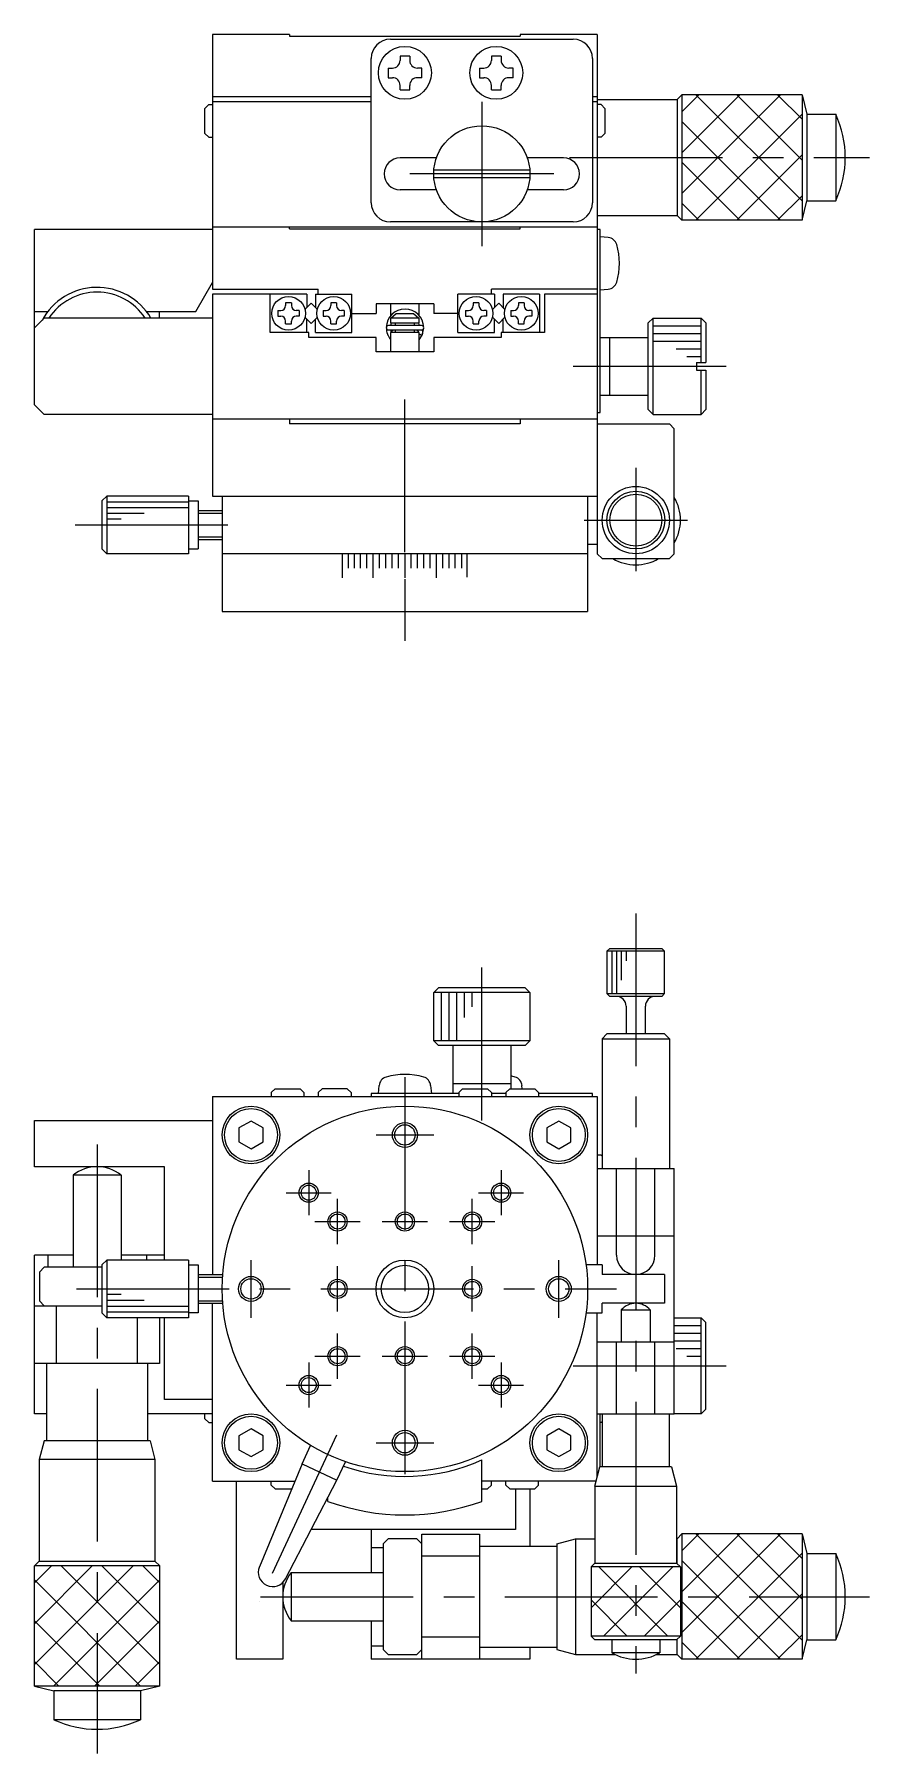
# Model space of a CAD drawing. Extents: x -1 to 325, y -8 to 283.
# Drawn here: x 111 to 197.9, y 104.6 to 283.3 of the extents above; entities that cross this region are included whole.
import ezdxf

# ---------------------------------------------------------------- set-up
doc = ezdxf.new("R2010")
doc.units = 0
doc.header["$LTSCALE"] = 0.5
doc.linetypes.add('CENTER', pattern=[50.8, 31.75, -6.35, 6.35, -6.35])
for name, color, linetype in [('MSM_CENTER', 1, 'CENTER'), ('MSM_CONTINUOUS', 7, 'CONTINUOUS'), ('MSM_NARROW', 5, 'CONTINUOUS')]:
    doc.layers.add(name, color=color, linetype=linetype)

msp = doc.modelspace()

# ---------------------------------------------------------------- linework, layer by layer
at = {"layer": 'MSM_CENTER'}
for p, q in [((157.54, 276.33), (157.54, 261.33)), ((166.67, 270.53), (197.86, 270.53)), ((165.04, 268.83), (150.04, 268.83)), ((167.05, 248.83), (183.75, 248.83)), ((149.54, 229.51), (149.54, 246.89)), ((173.54, 238.26), (173.54, 227.54)), ((168.19, 232.83), (178.91, 232.83)), ((115.26, 232.33), (133.17, 232.33)), ((149.54, 226.71), (149.54, 220.28)), ((173.54, 191.95), (173.54, 112.93)), ((157.54, 170.43), (157.54, 187.13)), ((149.54, 174.91), (149.54, 130.91)), ((146.54, 168.91), (152.54, 168.91)), ((117.54, 167.91), (117.54, 104.6)), ((139.54, 165.26), (139.54, 160.57)), ((159.54, 165.26), (159.54, 160.57)), ((137.19, 162.91), (141.88, 162.91)), ((157.19, 162.91), (161.88, 162.91)), ((142.54, 157.57), (142.54, 162.26)), ((156.54, 157.57), (156.54, 162.26)), ((140.19, 159.91), (144.88, 159.91)), ((147.19, 159.91), (151.88, 159.91)), ((154.19, 159.91), (158.88, 159.91)), ((133.54, 149.91), (133.54, 155.91)), ((165.54, 149.91), (165.54, 155.91)), ((142.54, 150.57), (142.54, 155.26)), ((156.54, 150.57), (156.54, 155.26)), ((115.39, 152.91), (171.54, 152.91)), ((142.54, 143.57), (142.54, 148.26)), ((156.54, 143.57), (156.54, 148.26)), ((139.54, 145.26), (139.54, 140.57)), ((140.19, 145.91), (144.88, 145.91)), ((147.19, 145.91), (151.88, 145.91)), ((154.19, 145.91), (158.88, 145.91)), ((159.54, 145.26), (159.54, 140.57)), ((167.05, 144.91), (183.75, 144.91)), ((137.19, 142.91), (141.88, 142.91)), ((157.19, 142.91), (161.88, 142.91)), ((142.44, 137.7), (134.39, 120.43)), ((146.54, 136.91), (152.54, 136.91)), ((134.54, 120.91), (197.86, 120.91))]:
    msp.add_line(p, q, dxfattribs=at)
at = {"layer": 'MSM_CONTINUOUS'}
for p, q in [((137.54, 283.33), (129.54, 283.33)), ((129.54, 283.33), (129.54, 256.83)), ((137.54, 283.33), (137.54, 283.13)), ((137.54, 283.13), (161.54, 283.13)), ((148.04, 282.83), (167.04, 282.83)), ((161.54, 283.33), (161.54, 283.13)), ((169.54, 283.33), (161.54, 283.33)), ((169.54, 283.33), (169.54, 243.33)), ((146.04, 265.83), (146.04, 280.83)), ((150.04, 281.08), (149.04, 281.08)), ((149.04, 281.08), (149.04, 280.63)), ((150.04, 281.08), (150.04, 280.63)), ((159.54, 281.08), (158.54, 281.08)), ((158.54, 281.08), (158.54, 280.63)), ((159.54, 281.08), (159.54, 280.63)), ((169.04, 280.83), (169.04, 265.83)), ((147.79, 279.83), (147.79, 278.83)), ((147.79, 279.83), (148.24, 279.83)), ((147.79, 278.83), (148.24, 278.83)), ((151.29, 279.83), (150.84, 279.83)), ((151.29, 278.83), (150.84, 278.83)), ((151.29, 278.83), (151.29, 279.83)), ((157.29, 279.83), (157.29, 278.83)), ((157.29, 279.83), (157.74, 279.83)), ((157.29, 278.83), (157.74, 278.83)), ((160.79, 279.83), (160.34, 279.83)), ((160.79, 278.83), (160.34, 278.83)), ((160.79, 278.83), (160.79, 279.83)), ((149.04, 277.58), (149.04, 278.03)), ((149.04, 277.58), (150.04, 277.58)), ((150.04, 277.58), (150.04, 278.03)), ((158.54, 277.58), (158.54, 278.03)), ((158.54, 277.58), (159.54, 277.58)), ((159.54, 277.58), (159.54, 278.03)), ((178.34, 277.05), (177.84, 276.55)), ((178.34, 277.05), (178.34, 264.01)), ((190.84, 277.05), (178.34, 277.05)), ((190.84, 277.05), (190.84, 264.01)), ((190.84, 277.05), (191.34, 275.03)), ((128.74, 275.63), (129.14, 276.03)), ((128.74, 273.03), (128.74, 275.63)), ((129.14, 276.03), (129.54, 276.03)), ((146.04, 276.83), (129.54, 276.83)), ((146.04, 276.33), (129.54, 276.33)), ((169.54, 276.83), (169.04, 276.83)), ((169.54, 276.33), (169.04, 276.33)), ((169.54, 276.55), (177.84, 276.55)), ((169.94, 276.03), (169.54, 276.03)), ((169.94, 276.03), (170.34, 275.63)), ((170.34, 275.63), (170.34, 273.03)), ((177.84, 276.55), (177.84, 264.51)), ((191.34, 275.03), (194.34, 275.03)), ((191.34, 275.03), (191.34, 266.03)), ((194.34, 275.03), (194.34, 266.03)), ((128.74, 273.03), (129.14, 272.63)), ((129.14, 272.63), (129.54, 272.63)), ((169.94, 272.63), (169.54, 272.63)), ((169.94, 272.63), (170.34, 273.03)), ((152.82, 270.48), (149.04, 270.48)), ((166.04, 270.48), (162.26, 270.48)), ((162.5, 268.43), (152.54, 268.43)), ((162.54, 269.23), (152.55, 269.23)), ((152.82, 267.18), (149.04, 267.18)), ((166.04, 267.18), (162.26, 267.18)), ((190.84, 264.01), (191.34, 266.03)), ((191.34, 266.03), (194.34, 266.03)), ((111.04, 244.83), (111.04, 263.03)), ((129.54, 263.03), (111.04, 263.03)), ((129.54, 263.33), (169.54, 263.33)), ((137.54, 263.13), (137.54, 263.33)), ((137.54, 263.13), (161.54, 263.13)), ((167.04, 263.83), (148.04, 263.83)), ((161.54, 263.13), (161.54, 263.33)), ((169.54, 264.51), (177.84, 264.51)), ((169.84, 263.03), (169.54, 263.03)), ((169.84, 244.03), (169.84, 263.03)), ((178.34, 264.01), (177.84, 264.51)), ((190.84, 264.01), (178.34, 264.01)), ((170.68, 262.21), (169.84, 262.28)), ((127.8, 254.53), (129.54, 257.53)), ((129.54, 256.83), (140.54, 256.83)), ((139.34, 256.33), (129.54, 256.33)), ((129.54, 256.33), (129.54, 235.33)), ((135.54, 252.33), (135.54, 256.33)), ((139.34, 256.33), (139.34, 254.94)), ((140.24, 256.33), (140.24, 254.94)), ((140.24, 256.33), (144.04, 256.33)), ((140.54, 256.33), (140.54, 256.83)), ((144.04, 252.33), (144.04, 256.33)), ((158.84, 256.33), (155.04, 256.33)), ((155.04, 252.33), (155.04, 256.33)), ((169.54, 256.83), (158.54, 256.83)), ((158.54, 256.33), (158.54, 256.83)), ((158.84, 256.33), (158.84, 254.94)), ((163.54, 256.33), (159.74, 256.33)), ((159.74, 256.33), (159.74, 254.94)), ((163.54, 256.33), (163.54, 252.33)), ((169.54, 256.33), (164.04, 256.33)), ((164.04, 256.33), (164.04, 252.33)), ((169.84, 256.78), (170.68, 256.85)), ((111.04, 254.53), (112.41, 254.53)), ((111.04, 252.83), (112.04, 253.83)), ((129.54, 253.83), (112.04, 253.83)), ((122.66, 254.53), (127.8, 254.53)), ((124.04, 253.83), (124.04, 254.53)), ((136.34, 254.63), (136.34, 254.03)), ((136.34, 254.63), (136.64, 254.63)), ((136.34, 254.03), (136.64, 254.03)), ((137.74, 255.43), (137.14, 255.43)), ((137.14, 255.43), (137.14, 255.13)), ((137.74, 255.43), (137.74, 255.13)), ((138.54, 254.63), (138.24, 254.63)), ((138.54, 254.03), (138.24, 254.03)), ((138.54, 254.63), (138.54, 254.03)), ((139.14, 254.74), (139.79, 255.39)), ((139.79, 253.27), (139.14, 253.92)), ((140.44, 254.74), (139.79, 255.39)), ((139.79, 253.27), (140.44, 253.92)), ((141.04, 254.63), (141.04, 254.03)), ((141.04, 254.63), (141.34, 254.63)), ((141.04, 254.03), (141.34, 254.03)), ((142.44, 255.43), (141.84, 255.43)), ((141.84, 255.43), (141.84, 255.13)), ((142.44, 255.43), (142.44, 255.13)), ((143.24, 254.63), (142.94, 254.63)), ((143.24, 254.03), (142.94, 254.03)), ((143.24, 254.63), (143.24, 254.03)), ((144.04, 254.33), (146.54, 254.33)), ((152.54, 255.33), (146.54, 255.33)), ((146.54, 255.33), (146.54, 254.33)), ((148.04, 255.33), (148.04, 254.06)), ((148.04, 253.83), (148.04, 253.33)), ((151.04, 253.83), (148.04, 253.83)), ((148.09, 253.83), (148.62, 254.33)), ((148.62, 254.33), (150.45, 254.33)), ((150.45, 254.33), (150.98, 253.83)), ((151.04, 254.1), (151.04, 255.33)), ((151.04, 253.33), (151.04, 253.83)), ((152.54, 255.33), (152.54, 254.33)), ((155.04, 254.33), (152.54, 254.33)), ((155.84, 254.63), (155.84, 254.03)), ((155.84, 254.63), (156.14, 254.63)), ((155.84, 254.03), (156.14, 254.03)), ((157.24, 255.43), (156.64, 255.43)), ((156.64, 255.43), (156.64, 255.13)), ((157.24, 255.43), (157.24, 255.13)), ((158.04, 254.63), (157.74, 254.63)), ((158.04, 254.03), (157.74, 254.03)), ((158.04, 254.63), (158.04, 254.03)), ((158.64, 254.74), (159.29, 255.39)), ((159.29, 253.27), (158.64, 253.92)), ((159.94, 254.74), (159.29, 255.39)), ((159.29, 253.27), (159.94, 253.92)), ((160.54, 254.63), (160.54, 254.03)), ((160.54, 254.63), (160.84, 254.63)), ((160.54, 254.03), (160.84, 254.03)), ((161.94, 255.43), (161.34, 255.43)), ((161.34, 255.43), (161.34, 255.13)), ((161.94, 255.43), (161.94, 255.13)), ((162.74, 254.63), (162.44, 254.63)), ((162.74, 254.03), (162.44, 254.03)), ((162.74, 254.63), (162.74, 254.03)), ((174.84, 253.33), (175.34, 253.83)), ((175.34, 243.83), (175.34, 253.83)), ((175.34, 253.83), (180.34, 253.83)), ((180.34, 249.23), (180.34, 253.83)), ((180.34, 253.83), (180.84, 253.33)), ((139.54, 252.33), (135.54, 252.33)), ((137.14, 253.23), (137.14, 253.53)), ((137.14, 253.23), (137.74, 253.23)), ((137.74, 253.23), (137.74, 253.53)), ((139.34, 252.33), (139.34, 253.72)), ((139.54, 251.83), (139.54, 252.33)), ((140.24, 252.33), (140.24, 253.72)), ((140.24, 252.33), (144.04, 252.33)), ((141.84, 253.23), (141.84, 253.53)), ((141.84, 253.23), (142.44, 253.23)), ((142.44, 253.23), (142.44, 253.53)), ((147.74, 252.12), (147.77, 252.05)), ((147.77, 252.05), (147.76, 252.06)), ((147.77, 252.06), (147.76, 252.06)), ((147.76, 252.06), (147.77, 252.06)), ((147.77, 252.05), (147.77, 252.05)), ((147.77, 252.05), (147.78, 252.03)), ((151.28, 253.06), (147.83, 253.06)), ((147.83, 252.61), (151.28, 252.61)), ((148.04, 253.33), (151.04, 253.33)), ((151.04, 252.33), (148.04, 252.33)), ((148.04, 252.33), (148.04, 250.33)), ((148.07, 253.06), (148.14, 253.33)), ((148.14, 252.33), (148.07, 252.61)), ((148.16, 252.41), (148.17, 252.42)), ((148.16, 252.39), (148.16, 252.41)), ((148.16, 252.38), (148.16, 252.39)), ((148.16, 252.37), (148.16, 252.38)), ((148.16, 252.35), (148.16, 252.37)), ((148.16, 252.34), (148.16, 252.35)), ((148.16, 252.33), (148.16, 252.34)), ((148.17, 252.43), (148.18, 252.45)), ((148.17, 252.42), (148.17, 252.43)), ((148.18, 252.46), (148.19, 252.47)), ((148.18, 252.45), (148.18, 252.46)), ((148.19, 252.47), (148.2, 252.48)), ((148.2, 252.49), (148.21, 252.5)), ((148.2, 252.48), (148.2, 252.49)), ((148.21, 252.5), (148.22, 252.51)), ((148.22, 252.51), (148.23, 252.52)), ((148.23, 252.52), (148.24, 252.53)), ((148.24, 252.53), (148.25, 252.54)), ((148.25, 252.54), (148.26, 252.55)), ((148.26, 252.55), (148.27, 252.56)), ((148.27, 252.56), (148.28, 252.57)), ((148.28, 252.57), (148.29, 252.57)), ((148.29, 252.57), (148.31, 252.58)), ((148.31, 252.58), (148.32, 252.59)), ((148.32, 252.59), (148.33, 252.59)), ((148.33, 252.59), (148.34, 252.6)), ((148.34, 252.6), (148.36, 252.6)), ((148.36, 252.6), (148.37, 252.6)), ((148.37, 252.6), (148.38, 252.61)), ((148.38, 252.61), (148.4, 252.61)), ((148.4, 252.61), (148.41, 252.61)), ((148.41, 252.61), (148.42, 252.61)), ((148.42, 252.61), (148.43, 252.61)), ((148.54, 253.33), (148.54, 253.06)), ((148.54, 252.61), (148.54, 252.33)), ((150.54, 253.06), (150.54, 253.33)), ((150.54, 252.33), (150.54, 252.61)), ((150.67, 252.61), (150.69, 252.61)), ((150.69, 252.61), (150.7, 252.61)), ((150.7, 252.61), (150.71, 252.61)), ((150.71, 252.61), (150.73, 252.6)), ((150.73, 252.6), (150.74, 252.6)), ((150.74, 252.6), (150.75, 252.6)), ((150.75, 252.6), (150.77, 252.59)), ((150.77, 252.59), (150.78, 252.59)), ((150.78, 252.59), (150.79, 252.58)), ((150.79, 252.58), (150.8, 252.58)), ((150.8, 252.58), (150.81, 252.57)), ((150.81, 252.57), (150.83, 252.56)), ((150.83, 252.56), (150.84, 252.56)), ((150.84, 252.56), (150.85, 252.55)), ((150.85, 252.55), (150.86, 252.54)), ((150.86, 252.54), (150.87, 252.53)), ((150.87, 252.53), (150.88, 252.52)), ((150.88, 252.52), (150.89, 252.51)), ((150.89, 252.51), (150.89, 252.5)), ((150.89, 252.5), (150.9, 252.49)), ((150.9, 252.49), (150.91, 252.48)), ((150.91, 252.48), (150.92, 252.47)), ((150.92, 252.47), (150.92, 252.45)), ((150.92, 252.45), (150.93, 252.44)), ((150.93, 252.44), (150.93, 252.43)), ((150.93, 252.43), (150.94, 252.42)), ((150.94, 252.42), (150.94, 252.4)), ((150.94, 252.4), (150.94, 252.39)), ((150.94, 252.39), (150.95, 252.38)), ((150.95, 252.38), (150.95, 252.36)), ((150.95, 252.36), (150.95, 252.35)), ((150.95, 252.35), (150.95, 252.34)), ((150.95, 252.34), (150.95, 252.33)), ((150.97, 253.33), (151.04, 253.06)), ((151.04, 250.33), (151.04, 252.33)), ((151.05, 252.15), (151.04, 252.16)), ((151.33, 252.05), (151.04, 252.14)), ((151.04, 251.57), (151.34, 252.05)), ((151.07, 252.14), (151.05, 252.15)), ((151.09, 252.13), (151.07, 252.14)), ((151.1, 252.12), (151.09, 252.13)), ((151.12, 252.12), (151.1, 252.12)), ((151.14, 252.11), (151.12, 252.12)), ((151.16, 252.1), (151.14, 252.11)), ((151.17, 252.09), (151.16, 252.1)), ((151.19, 252.09), (151.17, 252.09)), ((151.21, 252.08), (151.19, 252.09)), ((151.22, 252.07), (151.21, 252.08)), ((151.24, 252.07), (151.22, 252.07)), ((151.25, 252.06), (151.24, 252.07)), ((151.27, 252.06), (151.25, 252.06)), ((151.28, 252.06), (151.27, 252.06)), ((151.29, 252.05), (151.28, 252.06)), ((151.3, 252.05), (151.29, 252.05)), ((151.31, 252.05), (151.3, 252.05)), ((151.32, 252.05), (151.31, 252.05)), ((151.32, 252.02), (151.33, 252.05)), ((151.33, 252.05), (151.32, 252.05)), ((151.33, 252.05), (151.5, 252.8)), ((151.33, 252.05), (151.33, 252.05)), ((151.34, 252.05), (151.33, 252.05)), ((151.33, 252.05), (151.33, 252.05)), ((151.35, 252.61), (151.34, 252.62)), ((151.34, 252.05), (151.35, 252.09)), ((151.34, 252.06), (151.34, 252.05)), ((151.34, 252.05), (151.34, 252.05)), ((151.36, 252.58), (151.35, 252.61)), ((151.35, 252.09), (151.36, 252.12)), ((151.37, 252.54), (151.36, 252.58)), ((151.36, 252.12), (151.37, 252.15)), ((151.38, 252.51), (151.37, 252.54)), ((151.37, 252.15), (151.38, 252.19)), ((151.39, 252.47), (151.38, 252.51)), ((151.38, 252.19), (151.39, 252.22)), ((151.39, 252.44), (151.39, 252.47)), ((151.4, 252.4), (151.39, 252.44)), ((151.39, 252.26), (151.4, 252.29)), ((151.39, 252.22), (151.39, 252.26)), ((151.4, 252.37), (151.4, 252.4)), ((151.4, 252.33), (151.4, 252.37)), ((151.4, 252.29), (151.4, 252.33)), ((155.04, 252.33), (158.84, 252.33)), ((156.64, 253.23), (156.64, 253.53)), ((156.64, 253.23), (157.24, 253.23)), ((157.24, 253.23), (157.24, 253.53)), ((158.84, 252.33), (158.84, 253.72)), ((164.04, 252.33), (159.54, 252.33)), ((159.54, 252.33), (159.54, 251.83)), ((159.74, 252.33), (159.74, 253.72)), ((161.34, 253.23), (161.34, 253.53)), ((161.34, 253.23), (161.94, 253.23)), ((161.94, 253.23), (161.94, 253.53)), ((174.84, 244.33), (174.84, 253.33)), ((180.84, 253.33), (180.84, 249.23)), ((146.54, 251.83), (139.54, 251.83)), ((146.54, 250.33), (146.54, 251.83)), ((152.54, 250.33), (146.54, 250.33)), ((152.54, 251.83), (152.54, 250.33)), ((159.54, 251.83), (152.54, 251.83)), ((169.84, 251.83), (174.84, 251.83)), ((170.84, 245.83), (170.84, 251.83)), ((179.84, 249.23), (180.84, 249.23)), ((179.84, 249.23), (179.84, 248.43)), ((179.84, 248.43), (180.84, 248.43)), ((180.34, 243.83), (180.34, 248.43)), ((180.84, 248.43), (180.84, 244.33)), ((169.84, 245.83), (174.84, 245.83)), ((112.04, 243.83), (111.04, 244.83)), ((129.54, 243.83), (112.04, 243.83)), ((169.54, 243.33), (129.54, 243.33)), ((137.54, 243.33), (137.54, 242.83)), ((161.54, 243.33), (161.54, 242.83)), ((169.54, 244.03), (169.84, 244.03)), ((169.54, 243.33), (169.54, 229.33)), ((175.34, 243.83), (174.84, 244.33)), ((175.34, 243.83), (180.34, 243.83)), ((180.84, 244.33), (180.34, 243.83)), ((161.54, 242.83), (137.54, 242.83)), ((169.54, 242.83), (177.04, 242.83)), ((177.54, 242.33), (177.04, 242.83)), ((177.54, 229.33), (177.54, 242.33)), ((118.54, 235.33), (118.04, 234.83)), ((118.04, 234.83), (118.04, 229.83)), ((118.54, 235.33), (118.54, 229.33)), ((127.04, 235.33), (118.54, 235.33)), ((127.04, 235.33), (127.04, 229.33)), ((127.04, 234.83), (128.04, 234.83)), ((128.04, 234.83), (128.04, 229.83)), ((129.54, 235.33), (169.54, 235.33)), ((130.54, 235.33), (130.54, 223.33)), ((168.54, 235.33), (168.54, 223.33)), ((128.04, 233.83), (130.54, 233.83)), ((128.04, 230.83), (130.54, 230.83)), ((118.04, 229.83), (118.54, 229.33)), ((127.04, 229.33), (118.54, 229.33)), ((127.04, 229.83), (128.04, 229.83)), ((168.54, 229.33), (130.54, 229.33)), ((143.04, 226.83), (143.04, 229.33)), ((143.67, 227.83), (143.67, 229.33)), ((144.3, 227.83), (144.3, 229.33)), ((144.94, 227.83), (144.94, 229.33)), ((145.59, 227.83), (145.59, 229.33)), ((146.24, 226.83), (146.24, 229.33)), ((146.89, 227.83), (146.89, 229.33)), ((147.55, 227.83), (147.55, 229.33)), ((148.21, 227.83), (148.21, 229.33)), ((148.87, 227.83), (148.87, 229.33)), ((149.54, 229.33), (149.54, 226.83)), ((150.2, 227.83), (150.2, 229.33)), ((150.86, 227.83), (150.86, 229.33)), ((151.52, 227.83), (151.52, 229.33)), ((152.18, 227.83), (152.18, 229.33)), ((152.84, 226.83), (152.84, 229.33)), ((153.49, 227.83), (153.49, 229.33)), ((154.13, 227.83), (154.13, 229.33)), ((154.77, 227.83), (154.77, 229.33)), ((155.41, 229.33), (155.41, 227.83)), ((156.03, 226.9), (156.03, 229.33)), ((168.54, 230.33), (169.54, 230.33)), ((169.54, 229.33), (170.04, 228.83)), ((170.04, 228.83), (177.04, 228.83)), ((177.54, 229.33), (177.04, 228.83)), ((130.54, 223.33), (168.54, 223.33)), ((170.84, 188.31), (170.54, 188.01)), ((176.54, 188.01), (170.54, 188.01)), ((170.54, 188.01), (170.54, 183.61)), ((170.84, 188.31), (176.24, 188.31)), ((176.54, 188.01), (176.24, 188.31)), ((176.54, 183.61), (176.54, 188.01)), ((152.54, 183.71), (153.04, 184.21)), ((162.04, 184.21), (153.04, 184.21)), ((162.04, 184.21), (162.54, 183.71)), ((162.54, 183.71), (152.54, 183.71)), ((152.54, 178.71), (152.54, 183.71)), ((162.54, 183.71), (162.54, 178.71)), ((170.54, 183.61), (176.54, 183.61)), ((170.54, 183.61), (170.84, 183.31)), ((176.24, 183.31), (170.84, 183.31)), ((172.54, 182.31), (172.54, 179.41)), ((174.54, 179.41), (174.54, 182.31)), ((176.24, 183.31), (176.54, 183.61)), ((170.04, 178.91), (170.54, 179.41)), ((170.04, 178.91), (177.04, 178.91)), ((170.04, 178.91), (170.04, 165.41)), ((176.54, 179.41), (170.54, 179.41)), ((176.54, 179.41), (177.04, 178.91)), ((177.04, 178.91), (177.04, 165.41)), ((162.54, 178.71), (152.54, 178.71)), ((153.04, 178.21), (152.54, 178.71)), ((162.04, 178.21), (153.04, 178.21)), ((154.54, 178.21), (154.54, 173.21)), ((160.54, 178.21), (160.54, 173.71)), ((162.54, 178.71), (162.04, 178.21)), ((136.04, 173.71), (135.64, 173.31)), ((136.04, 173.71), (138.64, 173.71)), ((139.04, 173.31), (138.64, 173.71)), ((140.54, 173.31), (140.94, 173.71)), ((143.54, 173.71), (140.94, 173.71)), ((143.54, 173.71), (143.94, 173.31)), ((146.79, 173.21), (146.86, 174.06)), ((152.21, 174.06), (152.29, 173.21)), ((160.54, 174.21), (154.54, 174.21)), ((155.54, 173.71), (155.14, 173.31)), ((155.54, 173.71), (158.14, 173.71)), ((158.54, 173.31), (158.14, 173.71)), ((160.44, 173.71), (160.04, 173.31)), ((160.44, 173.71), (163.04, 173.71)), ((161.74, 173.71), (161.71, 174.06)), ((163.04, 173.71), (163.44, 173.31)), ((129.54, 172.91), (169.54, 172.91)), ((129.54, 172.91), (129.54, 154.41)), ((135.64, 173.31), (135.64, 172.91)), ((139.04, 173.31), (139.04, 172.91)), ((140.54, 173.31), (140.54, 172.91)), ((143.94, 173.31), (143.94, 172.91)), ((155.14, 173.21), (146.04, 173.21)), ((146.04, 173.21), (146.04, 172.91)), ((155.14, 173.31), (155.14, 172.91)), ((158.54, 173.31), (158.54, 172.91)), ((160.04, 173.21), (158.54, 173.21)), ((160.04, 173.31), (160.04, 172.91)), ((163.44, 173.31), (163.44, 172.91)), ((169.04, 173.21), (163.44, 173.21)), ((169.04, 172.91), (169.04, 173.21)), ((169.54, 172.91), (169.54, 155.41)), ((111.04, 170.41), (129.54, 170.41)), ((111.04, 165.61), (111.04, 170.41)), ((133.54, 170.36), (132.29, 169.64)), ((134.79, 169.64), (133.54, 170.36)), ((165.54, 170.36), (164.29, 169.64)), ((166.79, 169.64), (165.54, 170.36)), ((132.29, 169.64), (132.29, 168.19)), ((132.29, 168.19), (133.54, 167.47)), ((133.54, 167.47), (134.79, 168.19)), ((134.79, 168.19), (134.79, 169.64)), ((164.29, 169.64), (164.29, 168.19)), ((164.29, 168.19), (165.54, 167.47)), ((165.54, 167.47), (166.79, 168.19)), ((166.79, 168.19), (166.79, 169.64)), ((169.94, 166.81), (169.54, 166.81)), ((169.94, 166.81), (170.04, 166.71)), ((124.54, 165.61), (111.04, 165.61)), ((120.04, 164.74), (115.04, 164.74)), ((115.04, 164.74), (115.04, 155.16)), ((120.04, 164.74), (120.04, 155.91)), ((124.54, 155.91), (124.54, 165.61)), ((169.54, 165.41), (177.54, 165.41)), ((171.54, 156.41), (171.54, 165.41)), ((175.54, 158.41), (175.54, 165.41)), ((177.54, 139.91), (177.54, 165.41)), ((169.54, 158.41), (177.54, 158.41)), ((175.54, 156.41), (175.54, 158.41)), ((115.04, 156.41), (111.04, 156.41)), ((111.04, 139.91), (111.04, 156.41)), ((112.41, 156.41), (112.41, 155.16)), ((118.54, 155.91), (118.04, 155.41)), ((118.54, 155.91), (118.54, 149.91)), ((127.04, 155.91), (118.54, 155.91)), ((124.54, 156.41), (120.04, 156.41)), ((122.66, 156.41), (122.66, 155.91)), ((127.04, 155.91), (127.04, 149.91)), ((112.04, 155.16), (111.54, 154.66)), ((111.54, 154.66), (111.54, 151.66)), ((118.04, 155.16), (112.04, 155.16)), ((118.04, 155.41), (118.04, 150.41)), ((127.04, 155.41), (128.04, 155.41)), ((128.04, 155.41), (128.04, 150.41)), ((128.04, 154.41), (130.6, 154.41)), ((170.04, 155.41), (168.37, 155.41)), ((170.04, 155.41), (170.04, 154.41)), ((176.54, 154.41), (170.04, 154.41)), ((176.54, 154.41), (176.54, 151.41)), ((111.04, 151.16), (118.04, 151.16)), ((112.04, 151.16), (111.54, 151.66)), ((113.33, 145.16), (113.33, 151.16)), ((118.04, 150.41), (118.54, 149.91)), ((128.04, 150.41), (127.04, 150.41)), ((128.04, 151.41), (130.6, 151.41)), ((129.54, 132.91), (129.54, 151.41)), ((168.37, 150.41), (170.04, 150.41)), ((169.54, 133.35), (169.54, 150.41)), ((170.04, 150.41), (170.04, 151.41)), ((176.54, 151.41), (170.04, 151.41)), ((172.04, 150.74), (175.04, 150.74)), ((172.04, 150.74), (172.04, 147.41)), ((175.04, 150.74), (175.04, 147.41)), ((127.04, 149.91), (118.54, 149.91)), ((121.74, 145.16), (121.74, 149.91)), ((124.04, 149.91), (124.04, 145.16)), ((124.54, 141.41), (124.54, 149.91)), ((177.54, 149.91), (180.34, 149.91)), ((180.34, 139.91), (180.34, 149.91)), ((180.34, 149.91), (180.84, 149.41)), ((180.84, 140.41), (180.84, 149.41)), ((169.54, 147.41), (177.54, 147.41)), ((171.54, 139.91), (171.54, 147.41)), ((175.54, 139.91), (175.54, 147.41)), ((124.04, 145.16), (111.04, 145.16)), ((112.29, 145.16), (112.29, 137.11)), ((122.79, 145.16), (122.79, 137.11)), ((129.54, 141.41), (124.54, 141.41)), ((112.29, 139.91), (111.04, 139.91)), ((129.54, 139.91), (122.79, 139.91)), ((128.74, 139.41), (128.74, 139.91)), ((128.74, 139.41), (129.14, 139.01)), ((169.54, 139.91), (177.54, 139.91)), ((169.84, 134.41), (169.84, 139.91)), ((170.04, 139.91), (170.04, 134.41)), ((177.04, 134.41), (177.04, 139.91)), ((180.34, 139.91), (177.54, 139.91)), ((180.84, 140.41), (180.34, 139.91)), ((129.14, 139.01), (129.54, 139.01)), ((133.54, 138.36), (132.29, 137.64)), ((132.29, 137.64), (132.29, 136.19)), ((134.79, 137.64), (133.54, 138.36)), ((134.79, 136.19), (134.79, 137.64)), ((165.54, 138.36), (164.29, 137.64)), ((164.29, 137.64), (164.29, 136.19)), ((166.79, 137.64), (165.54, 138.36)), ((166.79, 136.19), (166.79, 137.64)), ((169.94, 139.01), (169.84, 139.01)), ((170.04, 139.11), (169.94, 139.01)), ((112.04, 137.11), (111.52, 135.18)), ((123.04, 137.11), (112.04, 137.11)), ((123.04, 137.11), (123.55, 135.18)), ((132.29, 136.19), (133.54, 135.47)), ((133.54, 135.47), (134.79, 136.19)), ((138.85, 134.73), (139.74, 136.64)), ((164.29, 136.19), (165.54, 135.47)), ((165.54, 135.47), (166.79, 136.19)), ((111.52, 135.18), (111.52, 124.61)), ((123.55, 135.18), (111.55, 135.18)), ((123.55, 135.18), (123.55, 124.61)), ((138.85, 134.73), (134.42, 124.03)), ((138.85, 134.73), (142.47, 133.04)), ((142.47, 133.04), (143.36, 134.94)), ((157.54, 130.82), (157.54, 135.13)), ((169.29, 132.41), (169.82, 134.41)), ((177.25, 134.41), (169.82, 134.41)), ((177.25, 134.41), (177.79, 132.41)), ((129.54, 132.91), (138.1, 132.91)), ((132.04, 114.41), (132.04, 132.91)), ((135.64, 132.51), (135.64, 132.91)), ((136.04, 132.11), (135.64, 132.51)), ((137.13, 122.77), (142.47, 133.04)), ((169.42, 132.91), (157.54, 132.91)), ((158.54, 132.51), (158.14, 132.11)), ((158.54, 132.51), (158.54, 132.91)), ((160.04, 132.51), (160.04, 132.91)), ((160.04, 132.51), (160.44, 132.11)), ((163.44, 132.51), (163.04, 132.11)), ((163.44, 132.51), (163.44, 132.91)), ((169.29, 132.41), (169.29, 124.41)), ((169.29, 132.41), (177.79, 132.41)), ((169.54, 133.41), (169.55, 133.41)), ((177.79, 132.41), (177.79, 124.41)), ((136.04, 132.11), (137.77, 132.11)), ((141.54, 130.82), (141.54, 131.23)), ((157.54, 132.11), (158.14, 132.11)), ((160.44, 132.11), (163.04, 132.11)), ((161.04, 132.11), (161.04, 127.91)), ((162.54, 132.11), (162.54, 126.16)), ((161.04, 127.91), (139.81, 127.91)), ((146.04, 127.91), (146.04, 123.41)), ((147.29, 126.41), (147.79, 126.91)), ((150.79, 126.91), (147.79, 126.91)), ((150.79, 126.91), (151.29, 126.41)), ((151.29, 127.41), (157.29, 127.41)), ((151.29, 114.41), (151.29, 127.41)), ((157.29, 127.41), (157.29, 114.41)), ((165.34, 126.41), (167.27, 126.93)), ((167.27, 126.93), (169.29, 126.93)), ((167.27, 126.93), (167.27, 114.93)), ((177.79, 126.93), (177.84, 126.93)), ((178.34, 127.43), (177.84, 126.93)), ((177.84, 124.36), (177.84, 126.93)), ((178.34, 127.43), (178.34, 114.4)), ((190.84, 127.43), (178.34, 127.43)), ((190.84, 127.43), (190.84, 114.4)), ((190.84, 127.43), (191.34, 125.41)), ((146.04, 126.04), (147.29, 126.04)), ((147.29, 126.41), (147.29, 115.41)), ((157.29, 125.12), (151.29, 125.12)), ((157.29, 126.16), (165.34, 126.16)), ((165.34, 126.41), (165.34, 115.41)), ((191.34, 125.41), (194.34, 125.41)), ((191.34, 125.41), (191.34, 116.41)), ((194.34, 125.41), (194.34, 116.41)), ((111.02, 124.11), (111.52, 124.61)), ((124.05, 124.11), (111.02, 124.11)), ((111.02, 111.61), (111.02, 124.11)), ((111.52, 124.61), (123.55, 124.61)), ((124.05, 124.11), (123.55, 124.61)), ((124.05, 111.61), (124.05, 124.11)), ((137.71, 123.41), (137.71, 118.41)), ((137.71, 123.41), (147.29, 123.41)), ((168.89, 124.01), (169.29, 124.41)), ((178.19, 124.01), (168.89, 124.01)), ((168.89, 124.01), (168.89, 124.01)), ((168.89, 124.01), (168.89, 116.81)), ((169.29, 124.41), (177.79, 124.41)), ((178.19, 124.01), (177.79, 124.41)), ((178.19, 124.01), (178.18, 124.01)), ((178.19, 124.01), (178.19, 116.81)), ((136.84, 122.37), (136.84, 114.41)), ((137.71, 118.41), (147.29, 118.41)), ((146.04, 118.41), (146.04, 114.41)), ((157.29, 116.71), (151.29, 116.71)), ((178.19, 116.81), (168.89, 116.81)), ((169.29, 116.41), (168.89, 116.81)), ((177.79, 116.41), (169.29, 116.41)), ((171.04, 116.41), (171.04, 115.08)), ((176.04, 116.41), (176.04, 115.08)), ((177.79, 116.41), (178.19, 116.81)), ((177.84, 114.9), (177.84, 116.46)), ((190.84, 114.4), (191.34, 116.41)), ((191.34, 116.41), (194.34, 116.41)), ((136.84, 114.41), (132.04, 114.41)), ((146.04, 115.79), (147.29, 115.79)), ((162.54, 114.41), (146.04, 114.41)), ((147.29, 115.41), (147.79, 114.91)), ((147.79, 114.91), (150.79, 114.91)), ((151.29, 115.41), (150.79, 114.91)), ((157.29, 115.66), (165.34, 115.66)), ((162.54, 115.66), (162.54, 114.41)), ((165.34, 115.41), (167.27, 114.9)), ((167.27, 114.9), (171.39, 114.9)), ((176.04, 115.08), (171.04, 115.08)), ((175.68, 114.9), (177.84, 114.9)), ((178.34, 114.4), (177.84, 114.9)), ((190.84, 114.4), (178.34, 114.4)), ((124.05, 111.61), (111.02, 111.61)), ((111.02, 111.61), (113.04, 111.11)), ((122.04, 111.11), (113.04, 111.11)), ((113.04, 111.11), (113.04, 108.11)), ((124.05, 111.61), (122.04, 111.11)), ((122.04, 111.11), (122.04, 108.11)), ((122.04, 108.11), (113.04, 108.11))]:
    msp.add_line(p, q, dxfattribs=at)
for centre, radius in [((149.54, 279.33), 2.75), ((159.04, 279.33), 2.75), ((157.54, 268.83), 5), ((137.44, 254.33), 1.75), ((142.14, 254.33), 1.75), ((156.94, 254.33), 1.75), ((161.64, 254.33), 1.75), ((173.55, 232.83), 3.5), ((173.55, 232.83), 3), ((173.55, 232.83), 2.7), ((133.54, 168.91), 3), ((149.54, 152.91), 19), ((133.54, 168.91), 2.75), ((165.54, 168.91), 3), ((165.54, 168.91), 2.75), ((149.54, 168.91), 1.06), ((139.54, 162.91), 0.783), ((159.54, 162.91), 0.783), ((142.54, 159.91), 0.783), ((149.54, 159.91), 0.783), ((156.54, 159.91), 0.783), ((133.54, 152.91), 1.06), ((149.54, 152.91), 2.46), ((165.54, 152.91), 1.06), ((142.54, 152.91), 0.783), ((156.54, 152.91), 0.783), ((142.54, 145.91), 0.783), ((149.54, 145.91), 0.783), ((156.54, 145.91), 0.783), ((139.54, 142.91), 0.783), ((159.54, 142.91), 0.783), ((133.54, 136.91), 3), ((133.54, 136.91), 2.75), ((165.54, 136.91), 3), ((165.54, 136.91), 2.75), ((149.54, 136.91), 1.06)]:
    msp.add_circle(centre, radius, dxfattribs=at)
for centre, radius, start, end in [((148.04, 280.83), 2, 90, 180), ((167.04, 280.83), 2, 0, 90), ((148.24, 280.63), 0.8, 270, 0), ((150.84, 280.63), 0.8, 180, 270), ((157.74, 280.63), 0.8, 270, 0), ((160.34, 280.63), 0.8, 180, 270), ((148.24, 278.03), 0.8, 0, 90), ((150.84, 278.03), 0.8, 90, 180), ((157.74, 278.03), 0.8, 0, 90), ((160.34, 278.03), 0.8, 90, 180), ((184.71, 270.53), 10.62, 334.9423, 25.0577), ((149.04, 268.83), 1.65, 90, 270), ((166.04, 268.83), 1.65, 270, 90), ((148.04, 265.83), 2, 180, 270), ((167.04, 265.83), 2, 270, 0), ((170.6, 261.21), 1, 16.257, 85), ((164.84, 259.53), 7, 343.743, 16.257), ((170.6, 257.85), 1, 275, 343.743), ((117.54, 250.53), 6.5, 30.5102, 151.8012), ((117.54, 250.53), 6, 33.367, 146.633), ((136.64, 255.13), 0.5, 270, 0), ((136.64, 253.53), 0.5, 0, 90), ((138.24, 255.13), 0.5, 180, 270), ((138.24, 253.53), 0.5, 90, 180), ((141.34, 255.13), 0.5, 270, 0), ((141.34, 253.53), 0.5, 0, 90), ((142.94, 255.13), 0.5, 180, 270), ((142.94, 253.53), 0.5, 90, 180), ((149.55, 252.83), 1.95, 0.7473, 179.1574), ((156.14, 255.13), 0.5, 270, 0), ((156.14, 253.53), 0.5, 0, 90), ((157.74, 255.13), 0.5, 180, 270), ((157.74, 253.53), 0.5, 90, 180), ((160.84, 255.13), 0.5, 270, 0), ((160.84, 253.53), 0.5, 0, 90), ((162.44, 255.13), 0.5, 180, 270), ((162.44, 253.53), 0.5, 90, 180), ((147.83, 252.83), 0.225, 90, 270), ((149.56, 252.84), 1.95, 180.9364, 218.8679), ((151.28, 252.83), 0.225, 270, 90), ((173.54, 232.83), 4.65, 329.3413, 30.6587), ((173.54, 232.83), 4.65, 239.3413, 300.6587), ((171.54, 182.31), 1, 0, 90), ((175.54, 182.31), 1, 90, 180), ((149.54, 168.21), 7, 73.743, 106.257), ((147.86, 173.97), 1, 106.257, 175), ((151.22, 173.97), 1, 5, 73.743), ((159.04, 168.21), 7, 73.743, 77.6264), ((160.72, 173.97), 1, 5, 73.743), ((117.54, 161.61), 4, 51.2775, 128.6822), ((173.54, 156.41), 2, 180, 0), ((173.54, 149.41), 2, 41.4097, 138.5904), ((149.54, 152.91), 19.5, 250.8868, 294.2209), ((149.54, 152.91), 23.5, 250.0972, 289.9028), ((184.71, 120.91), 10.62, 334.9423, 25.0577), ((135.8, 123.46), 1.5, 157.4825, 332.5175), ((140.84, 120.91), 4, 141.2775, 218.6822), ((173.54, 119.41), 5, 240, 300), ((117.54, 117.74), 10.62, 244.9423, 295.0577)]:
    msp.add_arc(centre, radius, start, end, dxfattribs=at)
at = {"layer": 'MSM_NARROW'}
for p, q in [((178.34, 275.27), (180.11, 277.05)), ((178.34, 271.03), (184.35, 277.05)), ((178.34, 266.79), (188.6, 277.05)), ((190.84, 266.02), (179.8, 277.05)), ((190.84, 270.26), (184.05, 277.05)), ((190.84, 274.5), (188.29, 277.05)), ((188.6, 264.01), (178.34, 274.27)), ((179.8, 264.01), (190.84, 275.05)), ((184.35, 264.01), (178.34, 270.03)), ((184.05, 264.01), (190.84, 270.8)), ((188.29, 264.01), (190.84, 266.56)), ((180.11, 264.01), (178.34, 265.79)), ((175.34, 253.03), (180.34, 253.03)), ((175.34, 252.23), (180.34, 252.23)), ((175.34, 251.43), (180.34, 251.43)), ((177.76, 250.63), (180.34, 250.63)), ((178.86, 249.83), (180.34, 249.83)), ((118.54, 234.73), (127.04, 234.73)), ((118.54, 234.13), (127.04, 234.13)), ((122.42, 233.53), (118.54, 233.53)), ((120.03, 232.93), (118.54, 232.93)), ((128.04, 233.56), (130.54, 233.56)), ((128.04, 231.1), (130.54, 231.1)), ((171.04, 188.01), (171.04, 183.61)), ((171.54, 188.01), (171.54, 183.61)), ((172.04, 188.01), (172.04, 185.01)), ((172.54, 188.01), (172.54, 187.01)), ((153.34, 178.71), (153.34, 183.71)), ((154.14, 178.71), (154.14, 183.71)), ((154.94, 178.71), (154.94, 183.71)), ((155.74, 181.14), (155.74, 183.71)), ((156.54, 182.24), (156.54, 183.71)), ((128.04, 154.14), (130.58, 154.14)), ((120.03, 152.31), (118.54, 152.31)), ((122.42, 151.71), (118.54, 151.71)), ((118.54, 151.11), (127.04, 151.11)), ((118.54, 150.51), (127.04, 150.51)), ((128.04, 151.68), (130.58, 151.68)), ((177.54, 149.11), (180.34, 149.11)), ((177.54, 148.31), (180.34, 148.31)), ((177.54, 147.51), (180.34, 147.51)), ((177.76, 146.71), (180.34, 146.71)), ((178.86, 145.91), (180.34, 145.91)), ((178.34, 125.66), (180.11, 127.43)), ((178.34, 121.41), (184.35, 127.43)), ((178.34, 117.17), (188.6, 127.43)), ((190.84, 116.4), (179.8, 127.43)), ((190.84, 120.64), (184.05, 127.43)), ((190.84, 124.88), (188.29, 127.43)), ((179.8, 114.4), (190.84, 125.43)), ((111.02, 113.85), (121.28, 124.11)), ((111.02, 118.1), (117.04, 124.11)), ((111.02, 122.34), (112.79, 124.11)), ((113.79, 124.11), (124.05, 113.85)), ((118.04, 124.11), (124.05, 118.1)), ((122.28, 124.11), (124.05, 122.34)), ((173.14, 124.01), (168.89, 119.76)), ((176.89, 116.81), (169.69, 124.01)), ((177.38, 124.01), (170.18, 116.81)), ((178.19, 119.76), (173.94, 124.01)), ((188.6, 114.4), (178.34, 124.66)), ((111.02, 122.65), (122.05, 111.61)), ((113.02, 111.61), (124.05, 122.65)), ((172.65, 116.81), (168.89, 120.58)), ((178.19, 120.58), (174.42, 116.81)), ((184.35, 114.4), (178.34, 120.41)), ((184.05, 114.4), (190.84, 121.19)), ((111.02, 118.4), (117.81, 111.61)), ((117.26, 111.61), (124.05, 118.4)), ((188.29, 114.4), (190.84, 116.94)), ((180.11, 114.4), (178.34, 116.17)), ((111.02, 114.16), (113.57, 111.61)), ((121.51, 111.61), (124.05, 114.16))]:
    msp.add_line(p, q, dxfattribs=at)
for centre, radius in [((149.54, 168.91), 1.3), ((139.54, 162.91), 1), ((159.54, 162.91), 1), ((142.54, 159.91), 1), ((149.54, 159.91), 1), ((156.54, 159.91), 1), ((149.54, 152.91), 3), ((133.54, 152.91), 1.3), ((142.54, 152.91), 1), ((156.54, 152.91), 1), ((165.54, 152.91), 1.3), ((142.54, 145.91), 1), ((149.54, 145.91), 1), ((156.54, 145.91), 1), ((139.54, 142.91), 1), ((159.54, 142.91), 1), ((149.54, 136.91), 1.3)]:
    msp.add_circle(centre, radius, dxfattribs=at)

doc.saveas('drawing.dxf')
